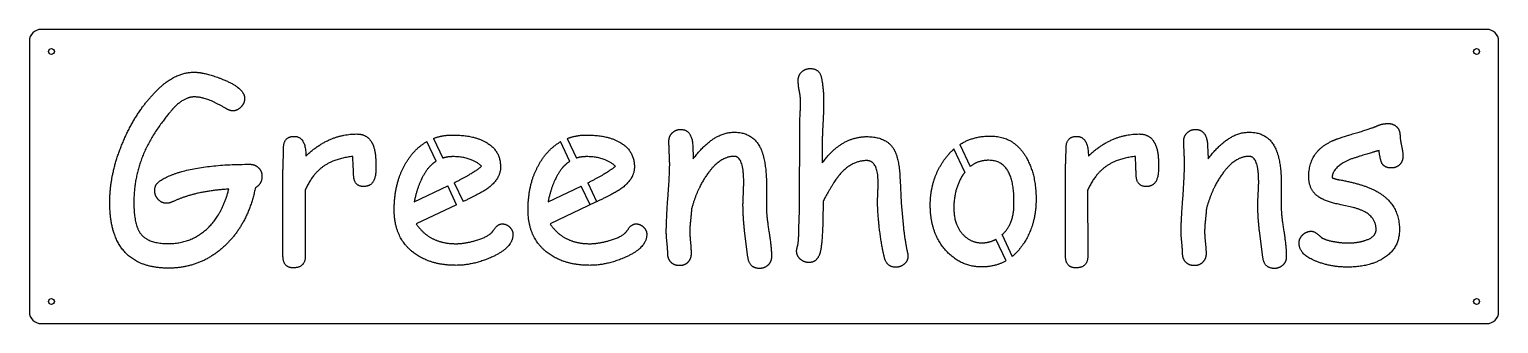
# Model space of a CAD drawing. Header units: millimetres. Extents: x 0 to 1000, y 0 to 200.
import ezdxf

# ---------------------------------------------------------------- set-up
doc = ezdxf.new("R2010")
doc.units = ezdxf.units.MM
doc.layers.get('0').update_dxf_attribs({"linetype": 'CONTINUOUS'})

msp = doc.modelspace()

# ---------------------------------------------------------------- linework, layer by layer
for p, q in [((524.1, 76.8), (524.3, 136.4)), ((276.9, 110.4), (270.6, 123.8)), ((275.1, 125.9), (281.4, 112.5)), ((367.8, 110.3), (361.6, 123.7)), ((366.1, 125.8), (372.3, 112.5)), ((451.5, 121.4), (451.7, 111.9)), ((633.4, 121.8), (640.4, 106.8)), ((801.9, 121.4), (802.2, 111.9)), ((220.4, 106.9), (220.2, 113.7)), ((539.6, 116.5), (539.7, 109.3)), ((636.7, 102.9), (629.3, 118.7)), ((753, 106.9), (752.8, 113.7)), ((172.6, 46.1), (172.6, 103.1)), ((705.2, 46.1), (705.2, 103.1)), ((187.6, 90.6), (187.8, 46.1)), ((261.9, 82.8), (284.7, 93.6)), ((290.7, 80.8), (284.7, 93.6)), ((289.2, 95.8), (295.2, 82.9)), ((353, 82.8), (375.6, 93.5)), ((381.6, 80.7), (375.6, 93.5)), ((380.1, 95.7), (386.1, 82.9)), ((501.7, 96.1), (501.7, 87.9)), ((592.6, 97.5), (593.3, 82)), ((720.2, 90.6), (720.4, 46.1)), ((852.1, 96.1), (852.1, 87.9)), ((290.7, 80.8), (263.3, 67.8)), ((385.4, 82.5), (354.4, 67.8)), ((501.7, 87.9), (501.6, 80.3)), ((593.3, 82), (594.9, 65.2)), ((852.1, 87.9), (852, 80.3)), ((901.1, 78.9), (892.7, 80.7)), ((523.8, 64.7), (524.1, 76.8)), ((489.1, 45.2), (486.8, 63)), ((662, 60.4), (668.9, 45.6)), ((839.5, 45.2), (837.2, 63)), ((664.8, 42.7), (657.9, 57.4))]:
    msp.add_line(p, q)
msp.add_lwpolyline([(8, 0), (992, 0, 0.41421), (1000, 8), (1000, 192, 0.41421), (992, 200), (8, 200, 0.41421), (0, 192), (0, 8, 0.41421)], format="xyb", close=True)
for centre in [(15, 185), (985, 185), (15, 15), (985, 15)]:
    msp.add_circle(centre, 2)
for points in [[(90.2, 161.7), (100.6, 170.9), (112.2, 170.9)], [(112.2, 170.9), (119.6, 170.9), (131.7, 166)], [(523.3, 165.5), (523.3, 168.9), (525.7, 171.1)], [(525.7, 171.1), (528.1, 173.4), (531.5, 173.4)], [(531.5, 173.4), (538.1, 173.4), (539.3, 166.2)], [(64.7, 125.7), (74.6, 148), (90.2, 161.7)], [(131.7, 166), (146.5, 160.1), (146.5, 153.1)], [(524.1, 157.8), (523.3, 161.5), (523.3, 165.5)], [(539.3, 166.2), (540.6, 158.4), (540.6, 152)], [(112.2, 154.1), (106.1, 154.1), (99.4, 147.8)], [(133.1, 146.6), (120.7, 154.1), (112.2, 154.1)], [(146.5, 153.1), (146.5, 149.8), (144, 147.2)], [(524.9, 150), (524.9, 154.1), (524.1, 157.8)], [(540.6, 152), (540.6, 143.5), (540, 134.2)], [(99.4, 147.8), (96.1, 144.6), (89.9, 136.3)], [(138.2, 144.6), (136.4, 144.6), (133.1, 146.6)], [(144, 147.2), (141.6, 144.6), (138.2, 144.6)], [(524.3, 136.4), (524.9, 146.5), (524.9, 150)], [(89.9, 136.3), (71.1, 111.4), (71.1, 82.4)], [(437.6, 129.7), (439.9, 132), (443.3, 132)], [(443.3, 132), (450.8, 132), (451.5, 121.4)], [(451.7, 111.9), (465.4, 130.1), (479.7, 130.1)], [(479.7, 130.1), (492.7, 130.1), (497.9, 118.7)], [(540, 134.2), (539.5, 125.4), (539.6, 116.5)], [(788, 129.7), (790.3, 132), (793.7, 132)], [(793.7, 132), (801.2, 132), (801.9, 121.4)], [(802.2, 111.9), (815.8, 130.1), (830.2, 130.1)], [(830.2, 130.1), (843.2, 130.1), (848.3, 118.7)], [(902.3, 129.4), (913.1, 132.5), (917.7, 134.6)], [(917.7, 134.6), (921, 136), (924.9, 136)], [(924.9, 136), (928.4, 136), (930.6, 133.8)], [(930.6, 133.8), (932.9, 131.5), (932.9, 127.8)], [(54.7, 82.4), (54.7, 103.4), (64.7, 125.7)], [(173, 119.1), (173, 127.3), (180.2, 127.3)], [(180.2, 127.3), (188.1, 127.3), (188.2, 113.9)], [(188.2, 113.9), (203.8, 128.9), (222.8, 128.9)], [(222.8, 128.9), (229.4, 128.9), (232.6, 123.9)], [(232.6, 123.9), (235.8, 119), (235.8, 109)], [(258.5, 112.6), (263.7, 119.9), (270.6, 123.8)], [(275.1, 125.9), (281.1, 128.2), (288.2, 128.2)], [(288.2, 128.2), (301.7, 128.2), (310.2, 123.6)], [(310.2, 123.6), (320.7, 118), (320.7, 106.4)], [(349.6, 112.6), (354.8, 119.8), (361.6, 123.7)], [(366.1, 125.8), (372.1, 128.2), (379.3, 128.2)], [(379.3, 128.2), (392.8, 128.2), (401.3, 123.6)], [(401.3, 123.6), (411.8, 118), (411.8, 106.4)], [(435.3, 124), (435.3, 127.5), (437.6, 129.7)], [(435.5, 116.3), (435.3, 121.4), (435.3, 124)], [(539.7, 109.3), (546.3, 118.3), (553.9, 122.7)], [(553.9, 122.7), (561.5, 127.1), (570, 127.1)], [(570, 127.1), (583.5, 127.1), (588.5, 118.3)], [(633.4, 121.8), (642.2, 127.5), (654.1, 127.5)], [(654.1, 127.5), (670.4, 127.5), (678.7, 112.6)], [(705.6, 119.1), (705.6, 127.3), (712.8, 127.3)], [(712.8, 127.3), (720.7, 127.3), (720.8, 113.9)], [(720.8, 113.9), (736.4, 128.9), (755.4, 128.9)], [(755.4, 128.9), (762, 128.9), (765.2, 123.9)], [(765.2, 123.9), (768.5, 119), (768.5, 109)], [(785.7, 124), (785.7, 127.5), (788, 129.7)], [(786, 116.3), (785.7, 121.4), (785.7, 124)], [(870.8, 100), (870.8, 117), (886.8, 124.2)], [(886.8, 124.2), (891.6, 126.4), (902.3, 129.4)], [(932.9, 127.8), (932.9, 125.5), (933.9, 120.9)], [(933.9, 120.9), (934.9, 116.4), (934.9, 114)], [(172.6, 103.1), (172.6, 105.7), (172.8, 111.1)], [(172.8, 111.1), (173, 116.5), (173, 119.1)], [(220.2, 113.7), (207.4, 112.2), (199.6, 106.5)], [(248.3, 77.2), (248.3, 98.3), (258.5, 112.6)], [(276.9, 110.4), (274.1, 108.6), (271.7, 105.9)], [(288.2, 113.5), (284.6, 113.5), (281.4, 112.5)], [(307.8, 107), (300.8, 113.5), (288.2, 113.5)], [(339.4, 77.2), (339.4, 98.3), (349.6, 112.6)], [(367.8, 110.3), (365.1, 108.5), (362.8, 105.9)], [(379.3, 113.5), (375.6, 113.5), (372.3, 112.5)], [(398.9, 107), (391.9, 113.5), (379.3, 113.5)], [(435.8, 108.6), (435.8, 111.2), (435.5, 116.3)], [(479.7, 113.7), (470.7, 113.7), (462.4, 102.9)], [(486.2, 96.2), (486.2, 113.7), (479.7, 113.7)], [(497.9, 118.7), (501.3, 111), (501.7, 96.1)], [(570, 110.8), (559.7, 110.8), (551.6, 101.4)], [(577.7, 95.5), (577.7, 110.8), (570, 110.8)], [(588.5, 118.3), (592.1, 112.2), (592.6, 97.5)], [(613.2, 78.7), (612.7, 97.1), (622.5, 111)], [(622.5, 111), (625.6, 115.5), (629.3, 118.7)], [(653.1, 111), (645.7, 111.1), (640.4, 106.8)], [(670.1, 79.5), (671.2, 110.9), (653.1, 111)], [(678.7, 112.6), (685.4, 100.6), (685.2, 83.7)], [(705.2, 103.1), (705.2, 105.7), (705.4, 111.1)], [(705.4, 111.1), (705.6, 116.5), (705.6, 119.1)], [(752.8, 113.7), (740, 112.2), (732.3, 106.5)], [(786.2, 108.6), (786.2, 111.2), (786, 116.3)], [(830.2, 113.7), (821.1, 113.7), (812.8, 102.9)], [(836.7, 96.2), (836.7, 113.7), (830.2, 113.7)], [(848.3, 118.7), (851.8, 111), (852.1, 96.1)], [(899.8, 111.9), (886.8, 106.7), (886.7, 99.1)], [(918.6, 117.6), (912.5, 116.1), (899.8, 111.9)], [(920.7, 108.8), (919.5, 110.9), (918.6, 117.6)], [(934.9, 114), (934.9, 110.4), (932.7, 108.1)], [(89.6, 97.5), (107.2, 108.3), (150.1, 108.3)], [(150.1, 108.3), (153.6, 108.3), (156, 105.9)], [(156, 105.9), (158.3, 103.6), (158.3, 100)], [(199.6, 106.5), (192.4, 101.2), (187.6, 90.6)], [(220.7, 101.2), (220.7, 102.7), (220.4, 106.9)], [(227.6, 93.2), (220.7, 93.2), (220.7, 101.2)], [(235.8, 103.3), (235.2, 93.2), (227.6, 93.2)], [(235.8, 109), (235.8, 104.8), (235.8, 103.3)], [(271.7, 105.9), (265.2, 98.2), (261.9, 82.8)], [(289.2, 95.8), (302, 102.2), (307.8, 107)], [(320.7, 106.4), (320.7, 98.3), (311.5, 91.6)], [(362.8, 105.9), (356.3, 98.2), (353, 82.8)], [(380.1, 95.7), (393.1, 102.2), (398.9, 107)], [(411.8, 106.4), (411.8, 98.3), (402.6, 91.6)], [(434.6, 85.4), (435.8, 100.2), (435.8, 108.6)], [(462.4, 102.9), (454.9, 93.1), (450.7, 78.1)], [(551.6, 101.4), (547.5, 96.7), (540.2, 83.2)], [(636.7, 102.9), (635.5, 101.4), (634.5, 99.7)], [(732.3, 106.5), (725, 101.2), (720.2, 90.6)], [(753.3, 101.2), (753.3, 102.7), (753, 106.9)], [(760.3, 93.2), (753.3, 93.2), (753.3, 101.2)], [(768.4, 103.3), (767.8, 93.2), (760.3, 93.2)], [(768.5, 109), (768.5, 104.8), (768.4, 103.3)], [(785.1, 85.4), (786.2, 100.2), (786.2, 108.6)], [(812.8, 102.9), (805.3, 93.1), (801.1, 78.1)], [(926.9, 105.8), (922.5, 105.8), (920.7, 108.8)], [(932.7, 108.1), (930.4, 105.8), (926.9, 105.8)], [(85.3, 90.4), (85.3, 94.9), (89.6, 97.5)], [(87.5, 84.6), (85.3, 87.1), (85.3, 90.4)], [(135.7, 91.4), (113.2, 90.2), (97.1, 82.7)], [(119.9, 63.5), (131.2, 73.3), (135.7, 91.4)], [(153.8, 92.4), (148.8, 67.5), (132.7, 52.6)], [(158.3, 100), (158.3, 94.7), (153.8, 92.4)], [(311.5, 91.6), (307.6, 88.8), (295.2, 82.9)], [(402.6, 91.6), (398.6, 88.7), (385.4, 82.5)], [(486, 88.5), (486.2, 93.9), (486.2, 96.2)], [(577.5, 89.1), (577.7, 93.4), (577.7, 95.5)], [(634.5, 99.7), (629.2, 90.5), (629.2, 78.7)], [(836.4, 88.5), (836.7, 93.9), (836.7, 96.2)], [(877.3, 86.3), (870.8, 90.8), (870.8, 100)], [(886.7, 99.1), (889.1, 98.2), (891.5, 97.8)], [(891.5, 97.8), (910.1, 94.5), (919.2, 88.6)], [(64.7, 48.9), (54.7, 60), (54.7, 82.4)], [(71.1, 82.4), (71.1, 67.1), (75.8, 61)], [(93.4, 81.8), (89.9, 81.8), (87.5, 84.6)], [(97.1, 82.7), (95.2, 81.8), (93.4, 81.8)], [(433.5, 62.2), (433.5, 70.6), (434.6, 85.4)], [(485.7, 80.7), (485.7, 83), (486, 88.5)], [(486.8, 63), (485.7, 72.5), (485.7, 80.7)], [(501.6, 80.3), (501.6, 73.6), (503.3, 62.9)], [(540.2, 83.2), (540.2, 52.2), (537.6, 46.6)], [(577.3, 82.7), (577.3, 84.8), (577.5, 89.1)], [(578.7, 63.4), (577.3, 75.1), (577.3, 82.7)], [(685.2, 83.7), (684.9, 65.7), (675.7, 53)], [(783.9, 62.2), (783.9, 70.6), (785.1, 85.4)], [(836.1, 80.7), (836.1, 83), (836.4, 88.5)], [(837.2, 63), (836.1, 72.5), (836.1, 80.7)], [(852, 80.3), (852, 73.6), (853.8, 62.9)], [(892.7, 80.7), (881.9, 83.1), (877.3, 86.3)], [(919.2, 88.6), (932.5, 80.1), (932.5, 63.9)], [(260.7, 48.8), (248.3, 58.9), (248.3, 77.2)], [(351.8, 48.8), (339.4, 58.9), (339.4, 77.2)], [(450, 70.1), (449.5, 66), (449.5, 62.2)], [(450.7, 78.1), (450.5, 74.9), (450, 70.1)], [(624.8, 48.6), (613.8, 59.8), (613.2, 78.7)], [(629.2, 78.7), (629.2, 66.9), (635.6, 60.4)], [(662.8, 61.1), (669.7, 67.9), (670.1, 79.5)], [(800.4, 70.1), (799.9, 66), (799.9, 62.2)], [(801.1, 78.1), (800.9, 74.9), (800.4, 70.1)], [(916.6, 63.9), (916.6, 75), (901.1, 78.9)], [(75.8, 61), (80.9, 54.4), (94.7, 54.4)], [(94.7, 54.4), (109.2, 54.4), (119.9, 63.5)], [(263.3, 67.8), (267.8, 61.1), (274.6, 57.7)], [(303.6, 56.4), (313.1, 59.1), (315.9, 63.4)], [(329.1, 60.6), (329.1, 51.6), (314.6, 45.1)], [(315.9, 63.4), (318.7, 67.8), (321.8, 67.8)], [(321.8, 67.8), (324.7, 67.8), (326.9, 65.6)], [(326.9, 65.6), (329.1, 63.4), (329.1, 60.6)], [(354.4, 67.8), (358.9, 61.1), (365.7, 57.7)], [(394.7, 56.4), (404.2, 59.1), (407, 63.4)], [(420.2, 60.6), (420.2, 51.6), (405.7, 45.1)], [(407, 63.4), (409.8, 67.8), (412.9, 67.8)], [(412.9, 67.8), (415.8, 67.8), (418, 65.6)], [(418, 65.6), (420.2, 63.4), (420.2, 60.6)], [(434, 54.9), (433.5, 59.8), (433.5, 62.2)], [(449.5, 62.2), (449.5, 59.8), (450, 54.9)], [(503.3, 62.9), (505.1, 52.2), (505.1, 45.6)], [(522.9, 52.9), (523.6, 54.9), (523.8, 64.7)], [(582.1, 44.4), (580.3, 51.1), (578.7, 63.4)], [(594.9, 65.2), (596, 55.7), (597.6, 48.4)], [(635.6, 60.4), (641, 54.9), (648.2, 54.9)], [(662, 60.4), (662.4, 60.7), (662.8, 61.1)], [(784.4, 54.9), (783.9, 59.8), (783.9, 62.2)], [(799.9, 62.2), (799.9, 59.8), (800.4, 54.9)], [(853.8, 62.9), (855.5, 52.2), (855.5, 45.6)], [(864.2, 54.7), (864.2, 57.9), (866.7, 60.4)], [(866.7, 60.4), (869.3, 62.8), (872.5, 62.8)], [(872.5, 62.8), (875.1, 62.8), (879, 58.9)], [(909, 56.5), (916.6, 58.8), (916.6, 63.9)], [(932.5, 63.9), (932.5, 50.7), (921, 44)], [(132.7, 52.6), (116.6, 37.7), (94.7, 37.7)], [(274.6, 57.7), (281.4, 54.3), (290.4, 54.3)], [(290.4, 54.3), (296, 54.3), (303.6, 56.4)], [(365.7, 57.7), (372.5, 54.3), (381.5, 54.3)], [(381.5, 54.3), (387.1, 54.3), (394.7, 56.4)], [(434.5, 47.6), (434.5, 50.1), (434, 54.9)], [(450, 54.9), (450.4, 50.1), (450.4, 47.6)], [(522.2, 49.3), (522.2, 50.5), (522.9, 52.9)], [(648.2, 54.9), (653.5, 54.9), (657.9, 57.4)], [(675.7, 53), (672.6, 48.6), (668.9, 45.6)], [(784.9, 47.6), (784.9, 50.1), (784.4, 54.9)], [(800.4, 54.9), (800.9, 50.1), (800.9, 47.6)], [(876.7, 42), (864.2, 46.6), (864.2, 54.7)], [(879, 58.9), (881, 57), (887.8, 55.8)], [(887.8, 55.8), (893.3, 54.8), (897, 54.8)], [(897, 54.8), (903.8, 54.8), (909, 56.5)], [(94.7, 37.7), (74.7, 37.7), (64.7, 48.9)], [(179.7, 37.9), (172.6, 37.9), (172.6, 46.1)], [(187.8, 46.1), (187.8, 37.9), (179.7, 37.9)], [(290.4, 39.6), (272.1, 39.6), (260.7, 48.8)], [(314.6, 45.1), (302.2, 39.6), (290.4, 39.6)], [(381.5, 39.6), (363.2, 39.6), (351.8, 48.8)], [(405.7, 45.1), (393.3, 39.6), (381.5, 39.6)], [(436.7, 41.7), (434.5, 44), (434.5, 47.6)], [(442.5, 39.4), (438.9, 39.4), (436.7, 41.7)], [(448.2, 41.7), (446, 39.4), (442.5, 39.4)], [(450.4, 47.6), (450.4, 44), (448.2, 41.7)], [(497, 37.5), (490, 37.5), (489.1, 45.2)], [(505.1, 45.6), (505.1, 42), (502.8, 39.8)], [(524.7, 43.8), (522.2, 46.1), (522.2, 49.3)], [(530.6, 41.5), (527.2, 41.5), (524.7, 43.8)], [(537.6, 46.6), (535.4, 41.5), (530.6, 41.5)], [(589.7, 38.3), (583.9, 38.3), (582.1, 44.4)], [(595.5, 40.5), (593.1, 38.3), (589.7, 38.3)], [(598, 46.1), (598, 42.7), (595.5, 40.5)], [(597.6, 48.4), (598, 47), (598, 46.1)], [(648.2, 38.5), (634.6, 38.5), (624.8, 48.6)], [(664.7, 42.7), (657.5, 38.5), (648.2, 38.5)], [(712.4, 37.9), (705.2, 37.9), (705.2, 46.1)], [(720.4, 46.1), (720.4, 37.9), (712.4, 37.9)], [(787.1, 41.7), (784.9, 44), (784.9, 47.6)], [(792.9, 39.4), (789.3, 39.4), (787.1, 41.7)], [(798.6, 41.7), (796.4, 39.4), (792.9, 39.4)], [(800.9, 47.6), (800.9, 44), (798.6, 41.7)], [(847.4, 37.5), (840.4, 37.5), (839.5, 45.2)], [(855.5, 45.6), (855.5, 42), (853.2, 39.8)], [(897, 38.4), (886.4, 38.4), (876.7, 42)], [(921, 44), (911.5, 38.4), (897, 38.4)], [(502.8, 39.8), (500.5, 37.5), (497, 37.5)], [(853.2, 39.8), (850.9, 37.5), (847.4, 37.5)]]:
    msp.add_open_spline(points, degree=2)

doc.saveas('drawing.dxf')
